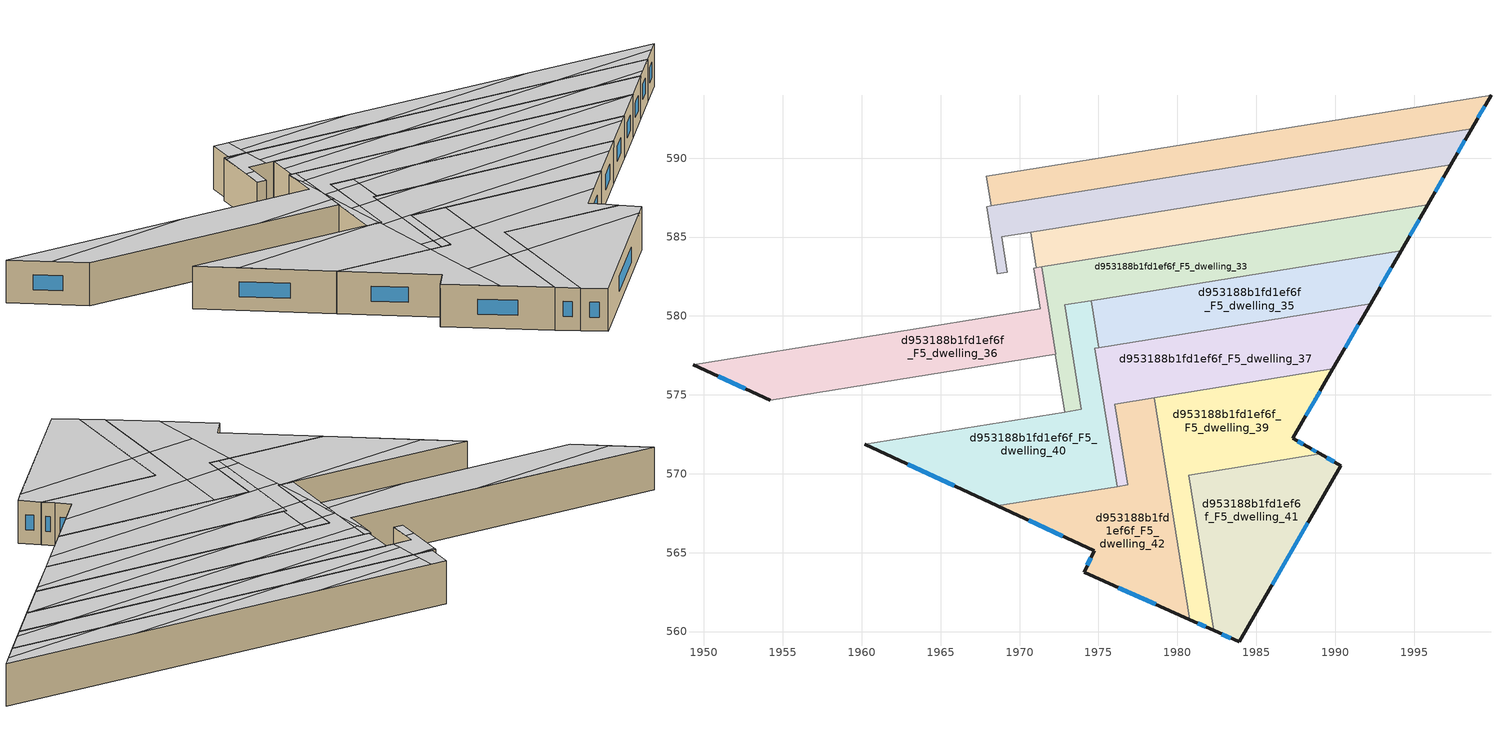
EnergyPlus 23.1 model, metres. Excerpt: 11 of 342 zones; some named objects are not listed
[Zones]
d953188b1fd1ef6f_F5_dwelling_27
 floor to d953188b1fd1ef6f_F4_dwelling_27 (EU_floor_Construction): 1999.88,593.99 1998.65,591.87 1968.2,586.97 1967.9,588.85 z15
 wall outside (EU_wall_Construction): 1998.65,591.87 1999.88,593.99 z15:18
 wall to d953188b1fd1ef6f_F5_dwelling_32 (EU_wall_Construction): 1967.9,588.85 1968.2,586.97 z15:18
 wall to d953188b1fd1ef6f_F5_dwelling_29 (EU_wall_Construction): 1968.2,586.97 1998.65,591.87 z15:18
 wall to d953188b1fd1ef6f_F5_dwelling_26 (EU_wall_Construction): 1999.88,593.99 1967.9,588.85 z15:18
 window (EU_Window_Construction): 1999.05,592.56 1999.48,593.3 z15.97:17.03
 ceiling to d953188b1fd1ef6f_F6_dwelling_35 (EU_floor_Construction): 1998.65,591.87 1999.39,593.14 1992.21,590.83 z18
 ceiling to d953188b1fd1ef6f_F6_dwelling_15 (EU_floor_Construction): 1969.4,587.17 1969.53,587.21 1968.95,589.02 1967.9,588.85 1968.2,586.97 z18
 ceiling to d953188b1fd1ef6f_F6_dwelling_34 (EU_floor_Construction): 1999.39,593.14 1999.88,593.99 1990.68,592.51 1978.73,588.66 1992.21,590.83 z18
 ceiling to d953188b1fd1ef6f_F6_dwelling_33 (EU_floor_Construction): 1990.68,592.51 1977.7,590.42 1969.36,587.74 1969.54,587.19 1978.73,588.66 z18
 ceiling to d953188b1fd1ef6f_F6_dwelling_32 (EU_floor_Construction): 1977.7,590.42 1968.95,589.02 1969.36,587.74 z18
d953188b1fd1ef6f_F5_dwelling_29
 floor to d953188b1fd1ef6f_F4_dwelling_29 (EU_floor_Construction): 1998.65,591.87 1997.33,589.59 1968.87,585.01 1969.23,582.77 1968.6,582.67 1967.91,586.93 z15
 wall outside (EU_wall_Construction): 1997.33,589.59 1998.65,591.87 z15:18
 wall to d953188b1fd1ef6f_F5_dwelling_34 (EU_wall_Construction): 1968.6,582.67 1969.23,582.77 1968.87,585.01 1970.7,585.31 z15:18
 wall to d953188b1fd1ef6f_F5_dwelling_32 (EU_wall_Construction): 1968.2,586.97 1967.91,586.93 1968.6,582.67 z15:18
 wall to d953188b1fd1ef6f_F5_dwelling_31 (EU_wall_Construction): 1970.7,585.31 1997.33,589.59 z15:18
 window (EU_Window_Construction): 1997.76,590.33 1998.22,591.13 z15.97:17.03
 ceiling to d953188b1fd1ef6f_F6_dwelling_36 (EU_floor_Construction): 1997.33,589.59 1997.72,590.26 1993.94,589.04 z18
 ceiling to d953188b1fd1ef6f_F6_dwelling_34 (EU_floor_Construction): 1992.21,590.83 1978.72,588.66 1969.97,585.85 1970.17,585.22 1979.35,586.7 z18
 ceiling to d953188b1fd1ef6f_F6_dwelling_35 (EU_floor_Construction): 1997.72,590.26 1998.65,591.87 1992.21,590.83 1979.35,586.7 1993.94,589.04 z18
 ceiling to d953188b1fd1ef6f_F6_dwelling_33 (EU_floor_Construction): 1978.72,588.66 1969.54,587.19 1969.97,585.85 z18
 ceiling to d953188b1fd1ef6f_F6_dwelling_15 (EU_floor_Construction): 1969.4,587.17 1967.91,586.93 1967.95,586.7 z18
 ceiling to d953188b1fd1ef6f_F6_dwelling_16 (EU_floor_Construction): 1970.17,585.22 1969.54,587.19 1969.4,587.17 1967.95,586.7 1968.37,584.1 1968.98,584.3 1968.87,585.01 z18
 ceiling to d953188b1fd1ef6f_F6_dwelling_17 (EU_floor_Construction): 1969.23,582.77 1968.98,584.3 1968.37,584.1 1968.6,582.67 z18
d953188b1fd1ef6f_F5_dwelling_31
 floor to d953188b1fd1ef6f_F4_dwelling_31 (EU_floor_Construction): 1997.33,589.59 1995.87,587.05 1971.06,583.07 1970.7,585.31 z15
 wall outside (EU_wall_Construction): 1995.87,587.05 1997.33,589.59 z15:18
 wall to d953188b1fd1ef6f_F5_dwelling_34 (EU_wall_Construction): 1970.7,585.31 1971.06,583.07 z15:18
 wall to d953188b1fd1ef6f_F5_dwelling_33 (EU_wall_Construction): 1971.4,583.12 1995.87,587.05 z15:18
 wall to d953188b1fd1ef6f_F5_dwelling_36 (EU_wall_Construction): 1971.06,583.07 1971.4,583.12 z15:18
 window (EU_Window_Construction): 1996.35,587.88 1996.86,588.77 z15.97:17.03
 ceiling to d953188b1fd1ef6f_F6_dwelling_35 (EU_floor_Construction): 1993.94,589.04 1979.35,586.7 1970.91,583.98 1971.06,583.07 1979.66,584.45 z18
 ceiling adiabatic (EU_roof_Construction): 1995.87,587.05 1997.33,589.59 1970.7,585.31 1970.91,583.98 1979.35,586.7 1993.94,589.04 1979.66,584.45 1995.68,587.02 1995.89,587.09 z18
d953188b1fd1ef6f_F5_dwelling_33
 floor to d953188b1fd1ef6f_F4_dwelling_33 (EU_floor_Construction): 1995.87,587.05 1994.19,584.14 1972.85,580.71 1973.92,574.08 1972.86,573.91 1972.28,577.56 1972.29,577.56 1971.4,583.12 z15
 wall outside (EU_wall_Construction): 1994.19,584.14 1995.87,587.05 z15:18
 wall to d953188b1fd1ef6f_F5_dwelling_38 (EU_wall_Construction): 1972.28,577.56 1972.86,573.91 z15:18
 wall to d953188b1fd1ef6f_F5_dwelling_36 (EU_wall_Construction): 1971.4,583.12 1972.29,577.56 1972.28,577.56 z15:18
 wall to d953188b1fd1ef6f_F5_dwelling_40 (EU_wall_Construction): 1972.86,573.91 1973.92,574.08 1972.85,580.71 1974.53,580.97 z15:18
 wall to d953188b1fd1ef6f_F5_dwelling_35 (EU_wall_Construction): 1974.53,580.98 1994.19,584.14 z15:18
 window (EU_Window_Construction): 1994.73,585.08 1995.33,586.11 z15.97:17.03
 ceiling to d953188b1fd1ef6f_F6_dwelling_38 (EU_floor_Construction): 1973.92,574.08 1973.45,576.98 1972.88,576.79 1973.76,574.06 z18
 ceiling to d953188b1fd1ef6f_F6_dwelling_36 (EU_floor_Construction): 1995.68,587.02 1979.66,584.45 1971.6,581.85 1971.95,579.69 1972.04,579.42 1973.01,579.73 1972.85,580.71 1979.23,581.73 z18
 ceiling to d953188b1fd1ef6f_F6_dwelling_37 (EU_floor_Construction): 1994.19,584.14 1995.87,587.05 1995.68,587.02 1979.23,581.73 z18; 1973.45,576.98 1973.01,579.73 1972.04,579.42 1972.88,576.79 z18
 ceiling to d953188b1fd1ef6f_F6_dwelling_18 (EU_floor_Construction): 1972.32,578.54 1971.95,579.69 1972.14,578.49 z18
 ceiling to d953188b1fd1ef6f_F6_dwelling_20 (EU_floor_Construction): 1973.76,574.06 1973.74,574.11 1973.37,573.99 z18
 ceiling to d953188b1fd1ef6f_F6_dwelling_35 (EU_floor_Construction): 1979.66,584.45 1971.4,583.12 1971.6,581.85 z18
 ceiling to d953188b1fd1ef6f_F6_dwelling_19 (EU_floor_Construction): 1973.74,574.11 1972.32,578.54 1972.14,578.49 1972.29,577.56 1972.28,577.56 1972.86,573.91 1973.37,573.99 z18
d953188b1fd1ef6f_F5_dwelling_35
 floor to d953188b1fd1ef6f_F4_dwelling_35 (EU_floor_Construction): 1994.19,584.14 1992.24,580.77 1975.01,578 1974.53,580.97 z15
 wall outside (EU_wall_Construction): 1992.24,580.77 1994.19,584.14 z15:18
 wall to d953188b1fd1ef6f_F5_dwelling_40 (EU_wall_Construction): 1974.53,580.97 1975.01,578 z15:18
 wall to d953188b1fd1ef6f_F5_dwelling_37 (EU_wall_Construction): 1975.01,578 1992.24,580.77 z15:18
 window (EU_Window_Construction): 1992.87,581.86 1993.56,583.04 z15.97:17.03
 ceiling to d953188b1fd1ef6f_F6_dwelling_37 (EU_floor_Construction): 1993.84,583.54 1994.19,584.14 1979.23,581.73 1974.65,580.26 1975.01,578 1978.23,578.51 z18
 ceiling to d953188b1fd1ef6f_F6_dwelling_38 (EU_floor_Construction): 1992.24,580.77 1993.84,583.54 1978.23,578.51 z18
 ceiling adiabatic (EU_roof_Construction): 1979.23,581.73 1974.53,580.97 1974.65,580.26 z18
d953188b1fd1ef6f_F5_dwelling_36
 floor to d953188b1fd1ef6f_F4_dwelling_36 (EU_floor_Construction): 1971.4,583.12 1972.29,577.56 1954.19,574.65 1949.3,576.92 1971.31,580.46 1970.9,583.04 z15
 wall outside (EU_wall_Construction): 1949.3,576.92 1954.19,574.65 z15:18
 wall to d953188b1fd1ef6f_F5_dwelling_34 (EU_wall_Construction): 1971.06,583.07 1970.9,583.04 1971.31,580.46 1949.3,576.92 z15:18
 wall to d953188b1fd1ef6f_F5_dwelling_38 (EU_wall_Construction): 1954.19,574.65 1972.28,577.56 z15:18
 window (EU_Window_Construction): 1950.89,576.18 1952.61,575.38 z15.97:17.03
 ceiling to d953188b1fd1ef6f_F6_dwelling_18 (EU_floor_Construction): 1972.14,578.49 1971.95,579.69 1971.23,581.91 1971.09,581.86 1971.31,580.46 1962.16,578.98 1951.94,575.7 1954.19,574.65 1966.23,576.59 z18
 ceiling to d953188b1fd1ef6f_F6_dwelling_35 (EU_floor_Construction): 1971.6,581.85 1971.4,583.12 1970.9,583.04 1970.93,582.86 1971.28,581.75 z18
 ceiling to d953188b1fd1ef6f_F6_dwelling_17 (EU_floor_Construction): 1962.16,578.98 1949.31,576.92 1951.94,575.7 z18; 1971.23,581.91 1970.93,582.86 1971.09,581.86 z18
 ceiling to d953188b1fd1ef6f_F6_dwelling_36 (EU_floor_Construction): 1971.95,579.69 1971.6,581.85 1971.28,581.75 z18
 ceiling to d953188b1fd1ef6f_F6_dwelling_19 (EU_floor_Construction): 1972.29,577.56 1972.14,578.49 1966.23,576.59 z18
d953188b1fd1ef6f_F5_dwelling_37
 floor to d953188b1fd1ef6f_F4_dwelling_37 (EU_floor_Construction): 1992.24,580.77 1989.86,576.64 1976.03,574.42 1976.85,569.3 1976.18,569.19 1974.77,577.96 z15
 wall outside (EU_wall_Construction): 1989.86,576.64 1992.24,580.77 z15:18
 wall to d953188b1fd1ef6f_F5_dwelling_42 (EU_wall_Construction): 1976.18,569.19 1976.85,569.3 1976.03,574.42 1978.53,574.82 z15:18
 wall to d953188b1fd1ef6f_F5_dwelling_40 (EU_wall_Construction): 1975.01,578 1974.77,577.96 1976.18,569.19 z15:18
 wall to d953188b1fd1ef6f_F5_dwelling_39 (EU_wall_Construction): 1978.53,574.82 1989.86,576.64 z15:18
 window (EU_Window_Construction): 1990.63,577.98 1991.47,579.43 z15.97:17.03
 ceiling to d953188b1fd1ef6f_F6_dwelling_39 (EU_floor_Construction): 1989.86,576.64 1991.46,579.41 1975.37,574.23 1976.01,570.25 1976.66,570.46 1976.03,574.42 z18
 ceiling to d953188b1fd1ef6f_F6_dwelling_38 (EU_floor_Construction): 1991.46,579.41 1992.24,580.77 1978.23,578.51 1974.85,577.43 1975.37,574.23 z18
 ceiling to d953188b1fd1ef6f_F6_dwelling_40 (EU_floor_Construction): 1976.85,569.3 1976.66,570.46 1976.01,570.25 1976.18,569.19 z18
 ceiling to d953188b1fd1ef6f_F6_dwelling_37 (EU_floor_Construction): 1978.23,578.51 1974.77,577.96 1974.85,577.43 z18
d953188b1fd1ef6f_F5_dwelling_39
 floor to d953188b1fd1ef6f_F4_dwelling_39 (EU_floor_Construction): 1989.86,576.64 1987.32,572.25 1988.28,571.7 1989.04,571.26 1980.71,569.92 1982.3,560.08 1980.79,560.75 1978.53,574.82 z15
 wall outside (EU_wall_Construction): 1989.04,571.26 1988.28,571.7 1987.32,572.25 1989.86,576.64 / 1980.79,560.75 1982.3,560.08 z15:18
 wall to d953188b1fd1ef6f_F5_dwelling_41 (EU_wall_Construction): 1982.3,560.08 1980.71,569.92 1989.04,571.26 z15:18
 wall to d953188b1fd1ef6f_F5_dwelling_42 (EU_wall_Construction): 1978.53,574.82 1980.79,560.75 z15:18
 window (EU_Window_Construction): 1987.97,571.88 1987.63,572.07 / 1988.79,571.4 1988.52,571.56 / 1981.28,560.53 1981.81,560.3 / 1988.15,573.67 1989.04,575.22 z15.97:17.03
 ceiling to d953188b1fd1ef6f_F6_dwelling_40 (EU_floor_Construction): 1989.04,571.26 1988.28,571.7 1987.32,572.25 1988.49,574.27 1979.1,571.25 1979.87,566.47 1981.2,566.89 1980.71,569.92 z18
 ceiling to d953188b1fd1ef6f_F6_dwelling_39 (EU_floor_Construction): 1988.49,574.27 1989.86,576.64 1978.53,574.82 1979.1,571.25 z18
 ceiling to d953188b1fd1ef6f_F6_dwelling_41 (EU_floor_Construction): 1982.3,560.08 1981.2,566.89 1979.87,566.47 1980.79,560.75 z18
d953188b1fd1ef6f_F5_dwelling_40
 floor to d953188b1fd1ef6f_F4_dwelling_40 (EU_floor_Construction): 1974.53,580.97 1975.01,578 1974.77,577.96 1976.18,569.19 1968.58,567.97 1960.18,571.87 1973.92,574.08 1972.85,580.71 z15
 wall outside (EU_wall_Construction): 1960.18,571.87 1968.58,567.97 z15:18
 wall to d953188b1fd1ef6f_F5_dwelling_38 (EU_wall_Construction): 1972.86,573.91 1960.18,571.87 z15:18
 wall to d953188b1fd1ef6f_F5_dwelling_42 (EU_wall_Construction): 1968.58,567.97 1976.18,569.19 z15:18
 window (EU_Window_Construction): 1962.9,570.61 1965.86,569.23 z15.97:17.03
 ceiling to d953188b1fd1ef6f_F6_dwelling_20 (EU_floor_Construction): 1975.37,569.06 1973.76,574.06 1973.38,574 1962.88,570.62 1968.58,567.97 z18
 ceiling to d953188b1fd1ef6f_F6_dwelling_37 (EU_floor_Construction): 1974.85,577.43 1974.77,577.96 1975.01,578 1974.65,580.26 1973.01,579.73 1973.45,576.98 z18
 ceiling adiabatic (EU_roof_Construction): 1973.38,574 1960.18,571.87 1962.88,570.62 z18; 1974.65,580.26 1974.53,580.97 1972.85,580.71 1973.01,579.73 z18
 ceiling to d953188b1fd1ef6f_F6_dwelling_38 (EU_floor_Construction): 1975.37,574.23 1974.85,577.43 1973.45,576.98 1973.92,574.08 1973.76,574.06 1973.86,573.75 z18
 ceiling to d953188b1fd1ef6f_F6_dwelling_40 (EU_floor_Construction): 1976.18,569.19 1976.01,570.25 1975.08,569.96 1975.37,569.06 z18
 ceiling to d953188b1fd1ef6f_F6_dwelling_39 (EU_floor_Construction): 1976.01,570.25 1975.37,574.23 1973.86,573.75 1975.08,569.96 z18
d953188b1fd1ef6f_F5_dwelling_41
 floor to d953188b1fd1ef6f_F4_dwelling_41 (EU_floor_Construction): 1990.35,570.51 1983.92,559.35 1982.3,560.08 1980.71,569.92 1989.04,571.26 z15
 wall outside (EU_wall_Construction): 1982.3,560.08 1983.92,559.35 1990.35,570.51 1989.04,571.26 z15:18
 window (EU_Window_Construction): 1989.93,570.75 1989.47,571.02 / 1986.01,562.97 1988.27,566.89 / 1982.82,559.84 1983.4,559.59 z15.97:17.03
 ceiling to d953188b1fd1ef6f_F6_dwelling_41 (EU_floor_Construction): 1983.92,559.35 1989.88,569.69 1981.2,566.89 1982.3,560.08 z18
 ceiling to d953188b1fd1ef6f_F6_dwelling_40 (EU_floor_Construction): 1989.88,569.69 1990.35,570.51 1989.04,571.26 1980.71,569.92 1981.2,566.89 z18
d953188b1fd1ef6f_F5_dwelling_42
 floor to d953188b1fd1ef6f_F4_dwelling_42 (EU_floor_Construction): 1978.53,574.82 1980.79,560.75 1974.08,563.75 1974.72,565.12 1968.58,567.97 1976.85,569.3 1976.03,574.42 z15
 wall outside (EU_wall_Construction): 1968.58,567.97 1974.72,565.12 1974.08,563.75 1980.79,560.75 z15:18
 window (EU_Window_Construction): 1976.26,562.78 1978.62,561.72 / 1974.52,564.68 1974.29,564.19 / 1970.57,567.05 1972.73,566.04 z15.97:17.03
 ceiling to d953188b1fd1ef6f_F6_dwelling_20 (EU_floor_Construction): 1977.58,562.19 1975.37,569.06 1968.58,567.97 1974.72,565.12 1974.08,563.75 z18
 ceiling to d953188b1fd1ef6f_F6_dwelling_40 (EU_floor_Construction): 1979.87,566.47 1979.1,571.25 1976.66,570.46 1976.85,569.3 1975.37,569.06 1976.55,565.4 z18
 ceiling to d953188b1fd1ef6f_F6_dwelling_39 (EU_floor_Construction): 1979.1,571.25 1978.53,574.82 1976.03,574.42 1976.66,570.46 z18
 ceiling to d953188b1fd1ef6f_F6_dwelling_41 (EU_floor_Construction): 1980.79,560.75 1979.87,566.47 1976.55,565.4 1977.58,562.19 z18
[Building]
EU S2 Campaign: North Axis=0; Terrain=City; Solar Distribution=FullExterior
[Site:Location]
Bologna: Latitude=44.5; Longitude=11.25; Time Zone=1; Elevation=37
[SizingPeriod:WeatherFileDays]
AnnualSizingPeriod: Begin Month=1; Begin Day of Month=1; End Month=12; End Day of Month=31; Day of Week for Start Day=Monday; Use Weather File Daylight Saving Period=No; Use Weather File Rain and Snow Indicators=No
[MATERIAL]
EU_InternalMass_Material: Roughness=MediumRough; Thickness=0.1; Conductivity=1; Density=1800; Specific Heat=900; Thermal Absorptance=0.9; Solar Absorptance=0.7; Visible Absorptance=0.7
[MATERIAL:NOMASS] Roughness=MediumRough; Thermal Absorptance=0.9; Solar Absorptance=0.7; Visible Absorptance=0.7
Name | Thermal Resistance
EU_wall_NoMass | 0.779417
EU_roof_NoMass | 0.435466
EU_floor_NoMass | 0.588222
[WINDOWMATERIAL:SIMPLEGLAZINGSYSTEM]
EU_Window_SimpleGlazing: UFactor=5.16242; Solar Heat Gain Coefficient=0.85; Visible Transmittance=0.85
[CONSTRUCTION]
EU_wall_Construction: EU_wall_NoMass
EU_roof_Construction: EU_roof_NoMass
EU_floor_Construction: EU_floor_NoMass
EU_Window_Construction: EU_Window_SimpleGlazing
EU_InternalMass_Construction: EU_InternalMass_Material
[ZONE] Type=1; Multiplier=1; Ceiling Height=autocalculate; Floor Area=autocalculate; Part of Total Floor Area=Yes
Name | Volume
d953188b1fd1ef6f_F5_dwelling_27 | 180.168
d953188b1fd1ef6f_F5_dwelling_29 | 190.067
d953188b1fd1ef6f_F5_dwelling_31 | 177.396
d953188b1fd1ef6f_F5_dwelling_33 | 207.437
d953188b1fd1ef6f_F5_dwelling_35 | 169.047
d953188b1fd1ef6f_F5_dwelling_36 | 190.012
d953188b1fd1ef6f_F5_dwelling_37 | 190.025
d953188b1fd1ef6f_F5_dwelling_39 | 190.016
d953188b1fd1ef6f_F5_dwelling_40 | 210.973
d953188b1fd1ef6f_F5_dwelling_41 | 190.01
d953188b1fd1ef6f_F5_dwelling_42 | 190.021
[INTERNALMASS] Construction=EU_InternalMass_Construction
Name | Zone or ZoneList | Surface Area
d953188b1fd1ef6f_F5_dwelling_27_EU_InternalMass | d953188b1fd1ef6f_F5_dwelling_27 | 60.0608
d953188b1fd1ef6f_F5_dwelling_29_EU_InternalMass | d953188b1fd1ef6f_F5_dwelling_29 | 63.3563
d953188b1fd1ef6f_F5_dwelling_31_EU_InternalMass | d953188b1fd1ef6f_F5_dwelling_31 | 59.13
d953188b1fd1ef6f_F5_dwelling_33_EU_InternalMass | d953188b1fd1ef6f_F5_dwelling_33 | 69.143
d953188b1fd1ef6f_F5_dwelling_35_EU_InternalMass | d953188b1fd1ef6f_F5_dwelling_35 | 56.3547
d953188b1fd1ef6f_F5_dwelling_36_EU_InternalMass | d953188b1fd1ef6f_F5_dwelling_36 | 63.3456
d953188b1fd1ef6f_F5_dwelling_37_EU_InternalMass | d953188b1fd1ef6f_F5_dwelling_37 | 63.3416
d953188b1fd1ef6f_F5_dwelling_39_EU_InternalMass | d953188b1fd1ef6f_F5_dwelling_39 | 63.3382
d953188b1fd1ef6f_F5_dwelling_40_EU_InternalMass | d953188b1fd1ef6f_F5_dwelling_40 | 70.3206
d953188b1fd1ef6f_F5_dwelling_41_EU_InternalMass | d953188b1fd1ef6f_F5_dwelling_41 | 63.3368
d953188b1fd1ef6f_F5_dwelling_42_EU_InternalMass | d953188b1fd1ef6f_F5_dwelling_42 | 63.3403
[OTHEREQUIPMENT] Fuel Type=Electricity; Design Level Calculation Method=Watts/Area; Power per Zone Floor Area=1; Fraction Latent=0; Fraction Radiant=0; Fraction Lost=0; Carbon Dioxide Generation Rate=0; EndUse Subcategory=EU_Step8_InternalGains
Name | Zone or ZoneList or Space or SpaceList | Schedule
EU_Step8_InternalGain_d953188b1fd1ef6f_F5_dwelling_27_f000 | d953188b1fd1ef6f_F5_dwelling_27 | EU_Step8_GainSchedule_d953188b1fd1ef6f_F5_dwelling_27_f000
EU_Step8_InternalGain_d953188b1fd1ef6f_F5_dwelling_29_f000 | d953188b1fd1ef6f_F5_dwelling_29 | EU_Step8_GainSchedule_d953188b1fd1ef6f_F5_dwelling_29_f000
EU_Step8_InternalGain_d953188b1fd1ef6f_F5_dwelling_31_f000 | d953188b1fd1ef6f_F5_dwelling_31 | EU_Step8_GainSchedule_d953188b1fd1ef6f_F5_dwelling_31_f000
EU_Step8_InternalGain_d953188b1fd1ef6f_F5_dwelling_33_f000 | d953188b1fd1ef6f_F5_dwelling_33 | EU_Step8_GainSchedule_d953188b1fd1ef6f_F5_dwelling_33_f000
EU_Step8_InternalGain_d953188b1fd1ef6f_F5_dwelling_35_f000 | d953188b1fd1ef6f_F5_dwelling_35 | EU_Step8_GainSchedule_d953188b1fd1ef6f_F5_dwelling_35_f000
EU_Step8_InternalGain_d953188b1fd1ef6f_F5_dwelling_36_f000 | d953188b1fd1ef6f_F5_dwelling_36 | EU_Step8_GainSchedule_d953188b1fd1ef6f_F5_dwelling_36_f000
EU_Step8_InternalGain_d953188b1fd1ef6f_F5_dwelling_37_f000 | d953188b1fd1ef6f_F5_dwelling_37 | EU_Step8_GainSchedule_d953188b1fd1ef6f_F5_dwelling_37_f000
EU_Step8_InternalGain_d953188b1fd1ef6f_F5_dwelling_39_f000 | d953188b1fd1ef6f_F5_dwelling_39 | EU_Step8_GainSchedule_d953188b1fd1ef6f_F5_dwelling_39_f000
EU_Step8_InternalGain_d953188b1fd1ef6f_F5_dwelling_40_f000 | d953188b1fd1ef6f_F5_dwelling_40 | EU_Step8_GainSchedule_d953188b1fd1ef6f_F5_dwelling_40_f000
EU_Step8_InternalGain_d953188b1fd1ef6f_F5_dwelling_41_f000 | d953188b1fd1ef6f_F5_dwelling_41 | EU_Step8_GainSchedule_d953188b1fd1ef6f_F5_dwelling_41_f000
EU_Step8_InternalGain_d953188b1fd1ef6f_F5_dwelling_42_f000 | d953188b1fd1ef6f_F5_dwelling_42 | EU_Step8_GainSchedule_d953188b1fd1ef6f_F5_dwelling_42_f000
[ZONEVENTILATION:DESIGNFLOWRATE] Schedule=EU_AlwaysOn; Design Flow Rate Calculation Method=AirChanges/Hour; Air Changes per Hour=0.712058; Ventilation Type=Natural; Fan Pressure Rise=0; Fan Total Efficiency=1; Constant Term Coefficient=1; Temperature Term Coefficient=0; Velocity Term Coefficient=0; Velocity Squared Term Coefficient=0; Minimum Indoor Temperature=-100; Maximum Indoor Temperature=100; Delta Temperature=-100; Minimum Outdoor Temperature=-100; Maximum Outdoor Temperature=100; Maximum Wind Speed=40
Name | Zone or ZoneList or Space or SpaceList
EU_ConstantAir_d953188b1fd1ef6f_F5_dwelling_27 | d953188b1fd1ef6f_F5_dwelling_27
EU_ConstantAir_d953188b1fd1ef6f_F5_dwelling_29 | d953188b1fd1ef6f_F5_dwelling_29
EU_ConstantAir_d953188b1fd1ef6f_F5_dwelling_31 | d953188b1fd1ef6f_F5_dwelling_31
EU_ConstantAir_d953188b1fd1ef6f_F5_dwelling_33 | d953188b1fd1ef6f_F5_dwelling_33
EU_ConstantAir_d953188b1fd1ef6f_F5_dwelling_35 | d953188b1fd1ef6f_F5_dwelling_35
EU_ConstantAir_d953188b1fd1ef6f_F5_dwelling_36 | d953188b1fd1ef6f_F5_dwelling_36
EU_ConstantAir_d953188b1fd1ef6f_F5_dwelling_37 | d953188b1fd1ef6f_F5_dwelling_37
EU_ConstantAir_d953188b1fd1ef6f_F5_dwelling_39 | d953188b1fd1ef6f_F5_dwelling_39
EU_ConstantAir_d953188b1fd1ef6f_F5_dwelling_40 | d953188b1fd1ef6f_F5_dwelling_40
EU_ConstantAir_d953188b1fd1ef6f_F5_dwelling_41 | d953188b1fd1ef6f_F5_dwelling_41
EU_ConstantAir_d953188b1fd1ef6f_F5_dwelling_42 | d953188b1fd1ef6f_F5_dwelling_42
[HVACTEMPLATE:ZONE:IDEALLOADSAIRSYSTEM] System Availability Schedule=EU_AlwaysOn; Maximum Heating Supply Air Temperature=50; Minimum Cooling Supply Air Temperature=13; Maximum Heating Supply Air Humidity Ratio=0.0156; Minimum Cooling Supply Air Humidity Ratio=0.0077; Heating Limit=NoLimit; Cooling Limit=NoLimit; Heating Availability Schedule=EU_AlwaysOn; Cooling Availability Schedule=EU_CoolingOff; Dehumidification Control Type=ConstantSensibleHeatRatio; Cooling Sensible Heat Ratio=0.7; Dehumidification Setpoint=60; Humidification Control Type=None; Humidification Setpoint=30; Outdoor Air Method=None; Outdoor Air Flow Rate per Person=0.00944; Outdoor Air Flow Rate per Zone Floor Area=0; Outdoor Air Flow Rate per Zone=0; Demand Controlled Ventilation Type=None; Outdoor Air Economizer Type=NoEconomizer; Heat Recovery Type=None; Sensible Heat Recovery Effectiveness=0.7; Latent Heat Recovery Effectiveness=0.65
Name | Template Thermostat
d953188b1fd1ef6f_F5_dwelling_27 | EU_HeatOnly_d953188b1fd1ef6f_F5_dwelling_27
d953188b1fd1ef6f_F5_dwelling_29 | EU_HeatOnly_d953188b1fd1ef6f_F5_dwelling_29
d953188b1fd1ef6f_F5_dwelling_31 | EU_HeatOnly_d953188b1fd1ef6f_F5_dwelling_31
d953188b1fd1ef6f_F5_dwelling_33 | EU_HeatOnly_d953188b1fd1ef6f_F5_dwelling_33
d953188b1fd1ef6f_F5_dwelling_35 | EU_HeatOnly_d953188b1fd1ef6f_F5_dwelling_35
d953188b1fd1ef6f_F5_dwelling_36 | EU_HeatOnly_d953188b1fd1ef6f_F5_dwelling_36
d953188b1fd1ef6f_F5_dwelling_37 | EU_HeatOnly_d953188b1fd1ef6f_F5_dwelling_37
d953188b1fd1ef6f_F5_dwelling_39 | EU_HeatOnly_d953188b1fd1ef6f_F5_dwelling_39
d953188b1fd1ef6f_F5_dwelling_40 | EU_HeatOnly_d953188b1fd1ef6f_F5_dwelling_40
d953188b1fd1ef6f_F5_dwelling_41 | EU_HeatOnly_d953188b1fd1ef6f_F5_dwelling_41
d953188b1fd1ef6f_F5_dwelling_42 | EU_HeatOnly_d953188b1fd1ef6f_F5_dwelling_42
[SIZING:ZONE] Zone Cooling Design Supply Air Temperature Input Method=SupplyAirTemperature; Zone Cooling Design Supply Air Temperature=13; Zone Heating Design Supply Air Temperature Input Method=SupplyAirTemperature; Zone Heating Design Supply Air Temperature=50; Zone Cooling Design Supply Air Humidity Ratio=0.008; Zone Heating Design Supply Air Humidity Ratio=0.008; Cooling Design Air Flow Method=DesignDay; Cooling Design Air Flow Rate=0; Cooling Minimum Air Flow per Zone Floor Area=0.000762; Cooling Minimum Air Flow=0; Cooling Minimum Air Flow Fraction=0.2; Heating Design Air Flow Method=DesignDay; Heating Design Air Flow Rate=0; Heating Maximum Air Flow per Zone Floor Area=0.002032; Heating Maximum Air Flow=0.141576; Heating Maximum Air Flow Fraction=0.3; Account for Dedicated Outdoor Air System=No; Dedicated Outdoor Air System Control Strategy=NeutralSupplyAir; Dedicated Outdoor Air Low Setpoint Temperature for Design=autosize; Dedicated Outdoor Air High Setpoint Temperature for Design=autosize; Zone Load Sizing Method=Sensible Load Only No Latent Load; Zone Latent Cooling Design Supply Air Humidity Ratio Input Method=HumidityRatioDifference; Zone Cooling Design Supply Air Humidity Ratio Difference=0.005; Zone Latent Heating Design Supply Air Humidity Ratio Input Method=HumidityRatioDifference; Zone Humidification Design Supply Air Humidity Ratio Difference=0.005
d953188b1fd1ef6f_F5_dwelling_27; d953188b1fd1ef6f_F5_dwelling_29; d953188b1fd1ef6f_F5_dwelling_31; d953188b1fd1ef6f_F5_dwelling_33; d953188b1fd1ef6f_F5_dwelling_35; d953188b1fd1ef6f_F5_dwelling_36; d953188b1fd1ef6f_F5_dwelling_37; d953188b1fd1ef6f_F5_dwelling_39; d953188b1fd1ef6f_F5_dwelling_40; d953188b1fd1ef6f_F5_dwelling_41; d953188b1fd1ef6f_F5_dwelling_42
[SCHEDULE:CONSTANT]
Name | Hourly Value
EU_AlwaysOn | 1
EU_CoolingOff | 0
[SCHEDULE:FILE] Column Number=1; Rows to Skip at Top=0; Number of Hours of Data=8760; Column Separator=Comma; Interpolate to Timestep=No; Minutes per Item=60; Adjust Schedule for Daylight Savings=Yes
Name | File
EU_Step8_GainSchedule_d953188b1fd1ef6f_F5_dwelling_27_f000 | ../../schedules/d953188b1fd1ef6f/d953188b1fd1ef6f_F5_dwelling_27_f000_gain.csv
EU_Step8_GainSchedule_d953188b1fd1ef6f_F5_dwelling_29_f000 | ../../schedules/d953188b1fd1ef6f/d953188b1fd1ef6f_F5_dwelling_29_f000_gain.csv
EU_Step8_GainSchedule_d953188b1fd1ef6f_F5_dwelling_31_f000 | ../../schedules/d953188b1fd1ef6f/d953188b1fd1ef6f_F5_dwelling_31_f000_gain.csv
EU_Step8_GainSchedule_d953188b1fd1ef6f_F5_dwelling_33_f000 | ../../schedules/d953188b1fd1ef6f/d953188b1fd1ef6f_F5_dwelling_33_f000_gain.csv
EU_Step8_GainSchedule_d953188b1fd1ef6f_F5_dwelling_35_f000 | ../../schedules/d953188b1fd1ef6f/d953188b1fd1ef6f_F5_dwelling_35_f000_gain.csv
EU_Step8_GainSchedule_d953188b1fd1ef6f_F5_dwelling_36_f000 | ../../schedules/d953188b1fd1ef6f/d953188b1fd1ef6f_F5_dwelling_36_f000_gain.csv
EU_Step8_GainSchedule_d953188b1fd1ef6f_F5_dwelling_37_f000 | ../../schedules/d953188b1fd1ef6f/d953188b1fd1ef6f_F5_dwelling_37_f000_gain.csv
EU_Step8_GainSchedule_d953188b1fd1ef6f_F5_dwelling_39_f000 | ../../schedules/d953188b1fd1ef6f/d953188b1fd1ef6f_F5_dwelling_39_f000_gain.csv
EU_Step8_GainSchedule_d953188b1fd1ef6f_F5_dwelling_40_f000 | ../../schedules/d953188b1fd1ef6f/d953188b1fd1ef6f_F5_dwelling_40_f000_gain.csv
EU_Step8_GainSchedule_d953188b1fd1ef6f_F5_dwelling_41_f000 | ../../schedules/d953188b1fd1ef6f/d953188b1fd1ef6f_F5_dwelling_41_f000_gain.csv
EU_Step8_GainSchedule_d953188b1fd1ef6f_F5_dwelling_42_f000 | ../../schedules/d953188b1fd1ef6f/d953188b1fd1ef6f_F5_dwelling_42_f000_gain.csv
